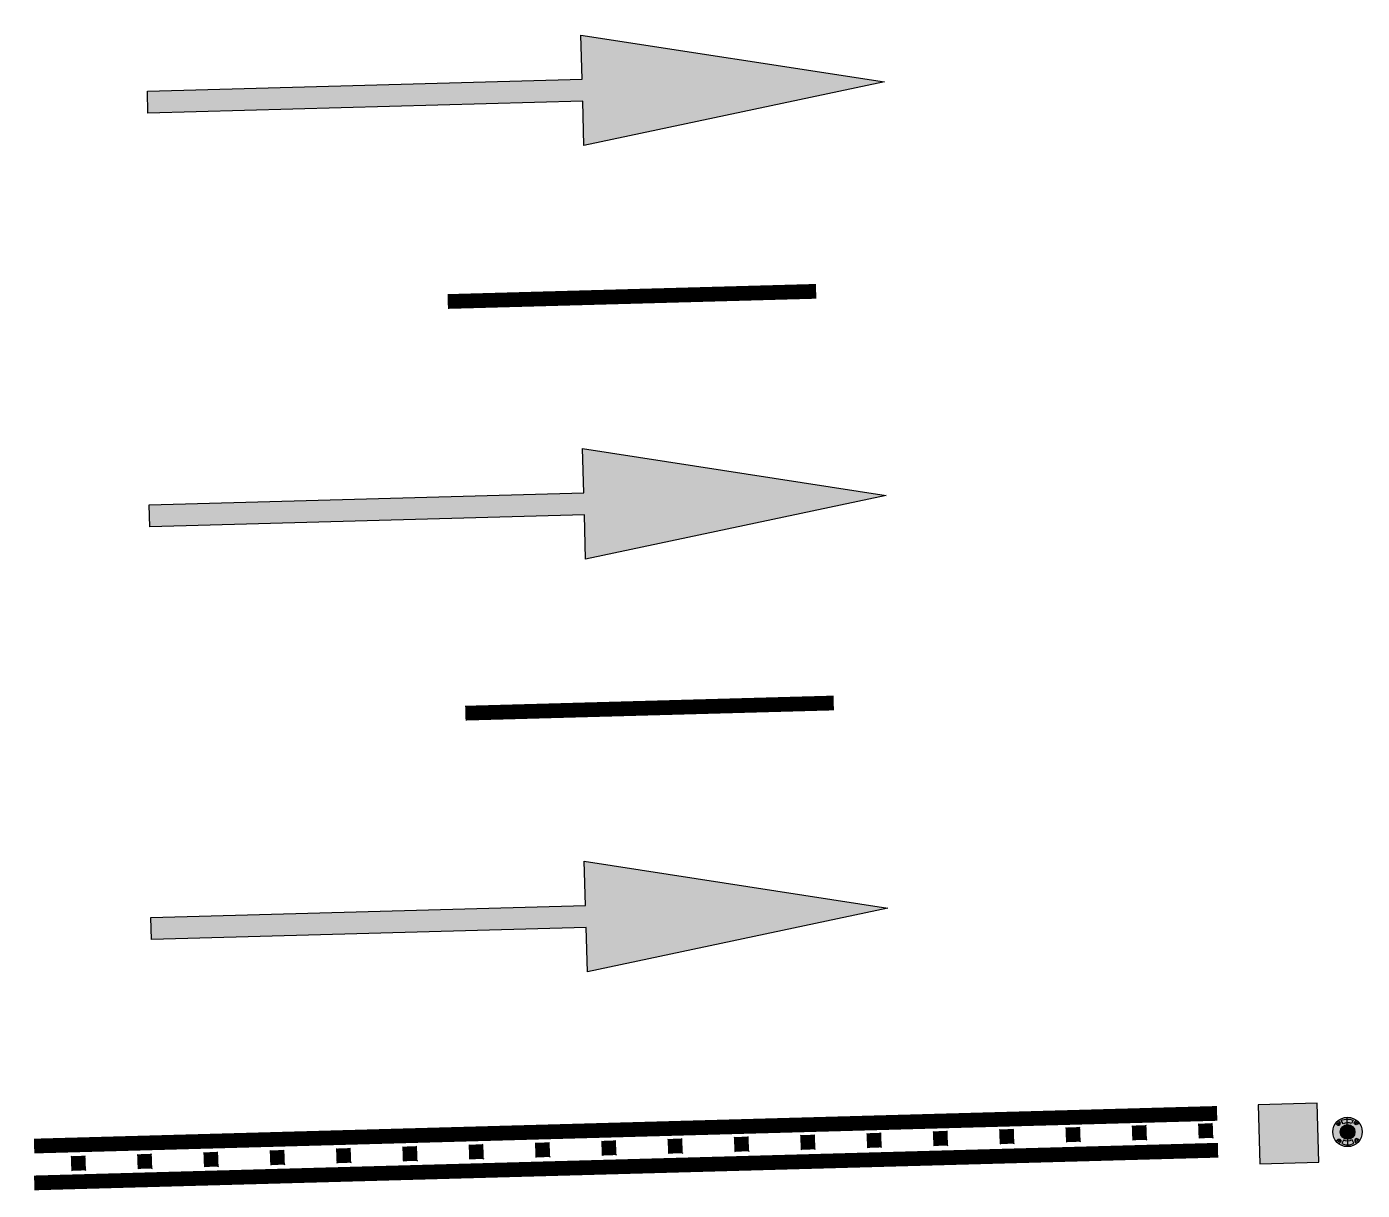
# Model space of a CAD drawing. Header units: metres. Extents: x 668617 to 675126, y 2286318 to 2293677.
# Drawn here: x 670190.48 to 670199.54, y 2287232.39 to 2287240.28 of the extents above; entities that cross this region are included whole.
import ezdxf

# ---------------------------------------------------------------- set-up
doc = ezdxf.new("R2010")
doc.units = ezdxf.units.M
doc.header["$MEASUREMENT"] = 0
for name, color, linetype in [('DMTG-B-CuadrosVerdes', 94, 'Continuous'), ('DMTG-M-BOYAS', 40, 'Continuous'), ('DMTG-M-VIALETON', 92, 'Continuous'), ('DMTG-SH-FLECHA FRENTE', 252, 'Continuous'), ('DMTG-SH-LINEA DISCONTINUA', 252, 'Continuous'), ('DMTG-SH-LINEA DOBLE', 252, 'Continuous')]:
    doc.layers.add(name, color=color, linetype=linetype)

# ---------------------------------------------------------------- blocks, each defined once
blk = doc.blocks.new('*U60')
blk.add_hatch(color=252).paths.add_polyline_path([(-2.0629, 9.7883), (-2.4379, 7.7383), (-2.1379, 7.7383), (-2.1379, 4.7883), (-1.9879, 4.7883), (-1.9879, 7.7383), (-1.6879, 7.7383)])
at = {"color": 252}
blk.add_lwpolyline([(-2.0629, 9.7883), (-2.4379, 7.7383), (-2.1379, 7.7383), (-2.1379, 4.7883), (-1.9879, 4.7883), (-1.9879, 7.7383), (-1.6879, 7.7383), (-2.0629, 9.7883)], dxfattribs=at)
blk = doc.blocks.new('*U173')
h = blk.add_hatch(color=256)
h.dxf.hatch_style = 1
h.paths.add_polyline_path([(0.0096, 4.03), (0.4096, 4.03), (0.4096, 4.43), (0.0096, 4.43)])
blk.add_lwpolyline([(0.0096, 4.03), (0.4096, 4.03), (0.4096, 4.43), (0.0096, 4.43)], close=True)
blk = doc.blocks.new('*U175')
at = {"true_color": 0x58ba48}
h = blk.add_hatch(color=85, dxfattribs=at)
h.dxf.hatch_style = 1
h.paths.add_polyline_path([(3.1922, 11.821, 1), (3.2922, 11.8207, 1)], flags=0)
h.paths.add_polyline_path([(3.1918, 11.8893), (3.1811, 11.9001, 0.062746), (3.1634, 11.8825), (3.1741, 11.8717, 0.413879), (3.1918, 11.8716, 0.414549)], flags=17)
h.paths.add_polyline_path([(3.1891, 11.8805, -1), (3.1768, 11.8805, -1)], flags=16)
h.paths.add_polyline_path([(3.1922, 11.821, 1), (3.2922, 11.8207, 1)], flags=16)
h.paths.add_polyline_path([(3.3037, 11.8997), (3.2929, 11.889, 0.413879), (3.2929, 11.8713, 0.414549), (3.3106, 11.8713), (3.3214, 11.882, 0.062746)], flags=17)
h.paths.add_polyline_path([(3.3079, 11.8801, -1), (3.2956, 11.8801, -1)], flags=16)
h.paths.add_polyline_path([(3.321, 11.7593), (3.3103, 11.7701, 0.413879), (3.2926, 11.7702, 0.414549), (3.2926, 11.7525), (3.3033, 11.7417, 0.062746)], flags=17)
h.paths.add_polyline_path([(3.2953, 11.7613, -1), (3.3075, 11.7613, -1)], flags=16)
h.paths.add_polyline_path([(3.1915, 11.7705, 0.414549), (3.1738, 11.7705), (3.163, 11.7598, 0.062746), (3.1806, 11.7421), (3.1914, 11.7528, 0.413879)], flags=17)
h.paths.add_polyline_path([(3.1765, 11.7617, -1), (3.1887, 11.7617, -1)], flags=16)
h.paths.add_polyline_path([(3.3214, 11.882), (3.3106, 11.8713, -0.414549), (3.2929, 11.8713, -0.413879), (3.2929, 11.889), (3.3037, 11.8997, 0.342564), (3.1811, 11.9001), (3.1918, 11.8893, -0.414549), (3.1918, 11.8716, -0.413879), (3.1741, 11.8717), (3.1634, 11.8825, 0.166532), (3.1422, 11.8212, 0.166532), (3.163, 11.7598), (3.1738, 11.7705, -0.414549), (3.1915, 11.7705, -0.413879), (3.1914, 11.7528), (3.1806, 11.7421, 0.342564), (3.3033, 11.7417), (3.2926, 11.7525, -0.414549), (3.2926, 11.7702, -0.413879), (3.3103, 11.7701), (3.321, 11.7593, 0.166532), (3.3422, 11.8206, 0.166532)])
h.paths.add_polyline_path([(3.2922, 11.8207, -1), (3.1922, 11.821, -1)], flags=0)
h.paths.add_polyline_path([(3.2713, 11.8762, 0.245947), (3.2134, 11.8764), (3.2018, 11.8985, -0.245947), (3.283, 11.8983)], flags=16)
h.paths.add_polyline_path([(3.271, 11.7654), (3.2825, 11.7433, -0.245947), (3.2014, 11.7435), (3.213, 11.7656, 0.245947)], flags=16)
h = blk.add_hatch(color=85, dxfattribs=at)
h.dxf.hatch_style = 1
h.paths.add_polyline_path([(3.1922, 11.821, 1), (3.2922, 11.8207, 1)])
at = {"true_color": 0xc7c8ca}
h = blk.add_hatch(color=9, dxfattribs=at)
h.dxf.hatch_style = 1
h.paths.add_polyline_path([(3.283, 11.8983, 0.245947), (3.2018, 11.8985), (3.2134, 11.8764, -0.245947), (3.2713, 11.8762)])
h.paths.add_polyline_path([(3.2825, 11.7433), (3.271, 11.7654, -0.245947), (3.213, 11.7656), (3.2014, 11.7435, 0.245947)])
at = {"color": 18, "true_color": 0x000000}
for points in [[(3.1918, 11.8893), (3.1811, 11.9001, 0.062746), (3.1634, 11.8825), (3.1741, 11.8717, 0.413879), (3.1918, 11.8716, 0.414549)], [(3.283, 11.8983), (3.2713, 11.8762, 0.245947), (3.2134, 11.8764), (3.2018, 11.8985, -0.245947)], [(3.293, 11.889), (3.3037, 11.8997, -0.062746), (3.3214, 11.882), (3.3106, 11.8712, -0.413879), (3.2929, 11.8713, -0.414549)], [(3.1914, 11.7528), (3.1806, 11.7421, -0.062746), (3.163, 11.7598), (3.1738, 11.7706, -0.413879), (3.1915, 11.7705, -0.414549)], [(3.2825, 11.7433), (3.271, 11.7654, -0.245947), (3.213, 11.7656), (3.2014, 11.7435, 0.245947)], [(3.2926, 11.7525), (3.3033, 11.7417, 0.062746), (3.321, 11.7593), (3.3103, 11.7701, 0.413879), (3.2926, 11.7702, 0.414549)]]:
    blk.add_lwpolyline(points, format="xyb", close=True, dxfattribs=at)
blk.add_lwpolyline([(3.2419, 11.7209), (3.2425, 11.9209)])
for centre, radius in [((3.2422, 11.8209), 0.1), ((3.183, 11.8805), 0.00613), ((3.2422, 11.8209), 0.05), ((3.3018, 11.8801), 0.00613), ((3.1826, 11.7617), 0.00613), ((3.3014, 11.7613), 0.00613)]:
    blk.add_circle(centre, radius, dxfattribs=at)
blk = doc.blocks.new('*U249')
at = {"layer": 'DMTG-SH-LINEA DISCONTINUA', "const_width": 0.1}
blk.add_lwpolyline([(0, 0), (2.5, 0)], dxfattribs=at)
blk = doc.blocks.new('*U250')
at = {"layer": 'DMTG-SH-LINEA DISCONTINUA', "color": 0, "linetype": 'ByBlock', "lineweight": -2, "transparency": 16777216, "rotation": 182.004608518363}
blk.add_blockref('*U249', (679767.9904, 2285441.1718), dxfattribs=at)
blk = doc.blocks.new('*U247')
at = {"layer": 'DMTG-SH-LINEA DISCONTINUA', "const_width": 0.1}
blk.add_lwpolyline([(0, 0), (2.5, 0)], dxfattribs=at)
blk = doc.blocks.new('*U248')
at = {"layer": 'DMTG-SH-LINEA DISCONTINUA', "color": 0, "linetype": 'ByBlock', "lineweight": -2, "transparency": 16777216, "rotation": 182.004608518363}
blk.add_blockref('*U247', (679767.9904, 2285441.1718), dxfattribs=at)
blk = doc.blocks.new('vialeta')
at = {"linetype": 'Continuous', "true_color": 0x139b48}
h = blk.add_hatch(color=114, dxfattribs=at)
h.paths.add_polyline_path([(0.0492, -0.0492), (0.0492, 0.0492), (0.0164, 0.0361), (0.0164, -0.0361)])
h.paths.add_polyline_path([(0.0295, 0.0343), (0.0427, 0.0395), (0.0427, -0.0395), (0.0295, -0.0343)], flags=16)
h.paths.add_polyline_path([(0.0164, -0.0361), (0.0164, 0.0361), (-0.0164, 0.0361), (-0.0164, -0.0361)])
h.paths.add_polyline_path([(0.0164, 0.0361), (0.0492, 0.0492), (-0.0492, 0.0492), (-0.0164, 0.0361)])
h.paths.add_polyline_path([(-0.0164, -0.0361), (-0.0164, 0.0361), (-0.0492, 0.0492), (-0.0492, -0.0492)])
h.paths.add_polyline_path([(-0.0295, -0.0343), (-0.0427, -0.0395), (-0.0427, 0.0395), (-0.0295, 0.0343)], flags=16)
h.paths.add_polyline_path([(0.0492, -0.0492), (0.0164, -0.0361), (-0.0164, -0.0361), (-0.0492, -0.0492)])
h = blk.add_hatch(color=114, dxfattribs=at)
h.paths.add_polyline_path([(0.0492, -0.0492), (0.0492, 0.0492), (0.0164, 0.0361), (0.0164, -0.0361)])
h.paths.add_polyline_path([(0.0295, 0.0343), (0.0427, 0.0395), (0.0427, -0.0395), (0.0295, -0.0343)], flags=16)
h.paths.add_polyline_path([(0.0164, -0.0361), (0.0164, 0.0361), (-0.0164, 0.0361), (-0.0164, -0.0361)])
h.paths.add_polyline_path([(0.0164, 0.0361), (0.0492, 0.0492), (-0.0492, 0.0492), (-0.0164, 0.0361)])
h.paths.add_polyline_path([(-0.0164, -0.0361), (-0.0164, 0.0361), (-0.0492, 0.0492), (-0.0492, -0.0492)])
h.paths.add_polyline_path([(-0.0295, -0.0343), (-0.0427, -0.0395), (-0.0427, 0.0395), (-0.0295, 0.0343)], flags=16)
h.paths.add_polyline_path([(0.0492, -0.0492), (0.0164, -0.0361), (-0.0164, -0.0361), (-0.0492, -0.0492)])
h = blk.add_hatch(color=90)
h.paths.add_polyline_path([(0.0427, -0.0395), (0.0427, 0.0395), (0.0295, 0.0343), (0.0295, -0.0343)])
h.paths.add_polyline_path([(-0.0295, -0.0343), (-0.0295, 0.0343), (-0.0427, 0.0395), (-0.0427, -0.0395)])
h = blk.add_hatch(color=90)
h.paths.add_polyline_path([(0.0427, -0.0395), (0.0427, 0.0395), (0.0295, 0.0343), (0.0295, -0.0343)])
h.paths.add_polyline_path([(-0.0295, -0.0343), (-0.0295, 0.0343), (-0.0427, 0.0395), (-0.0427, -0.0395)])
at = {"color": 251, "linetype": 'Continuous'}
for p, q in [((-0.0492, 0.0492), (-0.0164, 0.0361)), ((-0.0492, 0.0492), (-0.0164, 0.0361)), ((-0.0164, 0.0361), (-0.0164, -0.0361)), ((-0.0164, 0.0361), (0.0164, 0.0361)), ((-0.0164, 0.0361), (-0.0164, -0.0361)), ((-0.0164, 0.0361), (0.0164, 0.0361)), ((0.0164, 0.0361), (0.0492, 0.0492)), ((0.0164, 0.0361), (0.0492, 0.0492)), ((0.0164, 0.0361), (0.0164, -0.0361)), ((0.0164, 0.0361), (0.0164, -0.0361)), ((-0.0164, -0.0361), (-0.0492, -0.0492)), ((-0.0164, -0.0361), (-0.0492, -0.0492)), ((-0.0164, -0.0361), (0.0164, -0.0361)), ((-0.0164, -0.0361), (0.0164, -0.0361)), ((0.0164, -0.0361), (0.0492, -0.0492)), ((0.0164, -0.0361), (0.0492, -0.0492))]:
    blk.add_line(p, q, dxfattribs=at)
at = {"color": 252, "const_width": 0.001}
blk.add_lwpolyline([(-0.0492, 0.0492), (-0.0492, -0.0492), (0.0492, -0.0492), (0.0492, 0.0492)], close=True, dxfattribs=at)
blk.add_lwpolyline([(-0.0492, 0.0492), (-0.0492, -0.0492), (0.0492, -0.0492), (0.0492, 0.0492)], close=True, dxfattribs=at)
blk = doc.blocks.new('*U240')
at = {"layer": 'DMTG-M-BOYAS', "rotation": 0.474340802864405}
blk.add_blockref('vialeta', (0, 0), dxfattribs=at)
blk = doc.blocks.new('*U241')
at = {"layer": 'DMTG-M-BOYAS', "color": 0, "linetype": 'ByBlock', "lineweight": -2, "transparency": 16777216, "rotation": 2.073118080951788}
for p in [(670193.648, 2287247.1878), (670194.0977, 2287247.2041), (670194.5474, 2287247.2203), (670194.9971, 2287247.2366), (670195.4468, 2287247.2529), (670195.8965, 2287247.2692), (670191.3994, 2287247.1064), (670191.8491, 2287247.1227), (670192.2988, 2287247.1389), (670192.7485, 2287247.1552), (670193.1983, 2287247.1715), (670188.7012, 2287247.0087), (670189.1509, 2287247.025), (670189.6006, 2287247.0413), (670190.0503, 2287247.0575), (670190.5, 2287247.0738), (670190.9497, 2287247.0901), (670188.2515, 2287246.9924)]:
    blk.add_blockref('*U240', p, dxfattribs=at)

msp = doc.modelspace()

# ---------------------------------------------------------------- linework, layer by layer
at = {"layer": 'DMTG-SH-LINEA DOBLE', "const_width": 0.1}
for points in [[(670190.53168, 2287232.68581), (670198.55654, 2287232.9074)], [(670198.56284, 2287232.65748), (670190.53272, 2287232.43575)]]:
    msp.add_lwpolyline(points, dxfattribs=at)

# ---------------------------------------------------------------- block references
at = {"layer": 'DMTG-B-CuadrosVerdes', "rotation": 1.581698395799314}
msp.add_blockref('*U173', (670198.94875, 2287228.53656), dxfattribs=at)
at = {"layer": 'DMTG-M-BOYAS', "rotation": 359.5770898771991}
msp.add_blockref('*U241', (-16861.57782, 4994.61417), dxfattribs=at)
at = {"layer": 'DMTG-M-VIALETON', "rotation": 1.755029393948043}
msp.add_blockref('*U175', (670196.5627, 2287220.86713), dxfattribs=at)
at = {"layer": 'DMTG-SH-FLECHA FRENTE', "xscale": -1, "rotation": 271.5762150989801}
for p in [(670186.45896, 2287241.69773), (670186.47063, 2287238.89189), (670186.48225, 2287236.09206)]:
    msp.add_blockref('*U60', p, dxfattribs=at)
at = {"layer": 'DMTG-SH-LINEA DISCONTINUA', "rotation": 359.5770898771991}
for name, p in [('*U250', (-26422.72235, 6877.01008)), ('*U248', (-26422.60293, 6874.21726))]:
    msp.add_blockref(name, p, dxfattribs=at)

doc.saveas('drawing.dxf')
